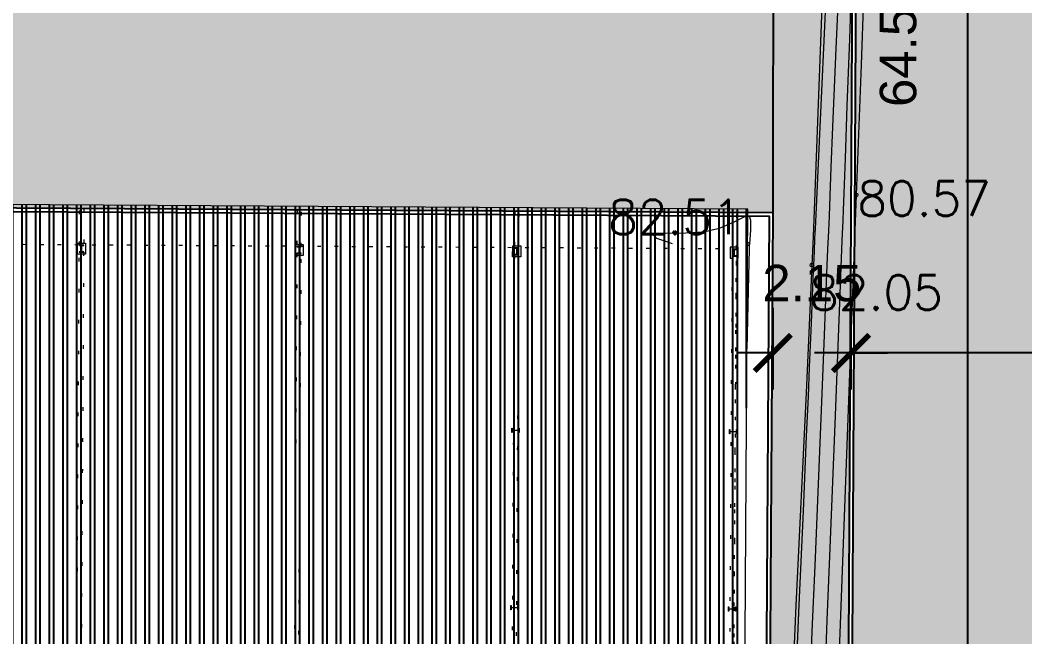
# Model space of a CAD drawing. Header units: inches. Extents: x 1286 to 7442, y -84 to 3420.
# Drawn here: x 1996.45 to 2024.01, y 108.37 to 125.29 of the extents above; entities that cross this region are included whole.
import ezdxf

# ---------------------------------------------------------------- set-up
doc = ezdxf.new("R2010")
doc.units = ezdxf.units.IN
doc.header["$LTSCALE"] = 3
doc.header["$MEASUREMENT"] = 0
doc.linetypes.add('DASHED', pattern=[0.75, 0.5, -0.25])
doc.linetypes.add('DOT', pattern=[0.25, 0, -0.25])
for name, color, linetype, lineweight in [('ARQ_AÇO', 4, 'Continuous', 5), ('ARQ_PROJEÇÃO', 8, 'DASHED', 5), ('ARQ_TOPOGRAFIA', 8, 'Continuous', 5), ('ARQ_VISTA', 2, 'Continuous', 5)]:
    doc.layers.add(name, color=color, linetype=linetype, lineweight=lineweight)
for name, color, linetype in [('ARQ_COTAS', 133, 'Continuous'), ('ARQ_HATCH', 8, 'Continuous'), ('ARQ_RUA', 250, 'Continuous')]:
    doc.layers.add(name, color=color, linetype=linetype)
doc.styles.add('1-500', font='arial.ttf', dxfattribs={"height": 1})
doc.styles.add('ROMAN', font='romans__.ttf', dxfattribs={"height": 0.75})
doc.dimstyles.new('1 - 500', dxfattribs={"dimscale": 2, "dimtxt": 1, "dimasz": 0.5, "dimexe": 0.5, "dimexo": 0.5, "dimgap": 0.7, "dimtad": 1, "dimzin": 4, "dimdsep": 46, "dimtxsty": '1-500', "dimblk": 'ARCHTICK', "dimcen": 0.1, "dimdle": 0.5, "dimclrd": 256, "dimclre": 256, "dimclrt": 256, "dimazin": 0, "dimtfac": 1, "dimtix": 1, "dimtofl": 0, "dimtmove": 2, "dimatfit": 3, "dimldrblk": 'OPEN90', "dimfxl": 1, "dimfxlon": 1, "dimtolj": 1, "dimtzin": 0, "dimlwd": -1, "dimlwe": -1, "dimarcsym": 0})
pattern_1 = [(315, (0, 0), (0.4182581518689039, -0.1120719340210068), [0.25, -0.5]), (75.00000000000006, (0, 0), (-0.1120719340210065, 0.4182581518689039), [0.25, -0.5]), (14.99999999999995, (0, 0), (0.3061862178478974, 0.3061862178478972), [-0.5, 0.25])]

# ---------------------------------------------------------------- blocks, each defined once
blk = doc.blocks.new('_ArchTick')
at = {"color": 0, "linetype": 'ByBlock', "const_width": 0.15}
blk.add_lwpolyline([(-0.5, -0.5), (0.5, 0.5)], dxfattribs=at)
blk = doc.blocks.new('*D30')
at = {"layer": 'ARQ_COTAS', "transparency": 16777216}
for p, q in [((2022.451896689829, 91.41031746797297), (2022.451896689829, 157.9053925044674)), ((2020.551983432845, 156.9053925044674), (2023.451896689829, 156.9053925044674)), ((2020.451896689829, 92.41031746797297), (2023.451896689829, 92.41031746797297))]:
    blk.add_line(p, q, dxfattribs=at)
at = {"layer": 'Defpoints', "color": 0, "transparency": 16777216}
for p in [(2019.551983432845, 156.9053925044674), (2022.451896689829, 156.9053925044674), (2015.224605895426, 92.41031746797296)]:
    blk.add_point(p, dxfattribs=at)
at = {"layer": 'ARQ_COTAS', "transparency": 16777216}
for p, rotation in [((2022.451896689829, 156.9053925044674), 90), ((2022.451896689829, 92.41031746797297), 270)]:
    blk.add_blockref('_ArchTick', p, dxfattribs=dict(at, rotation=rotation))
at = {"layer": 'ARQ_COTAS', "transparency": 16777216, "insert": (2020.541323702107, 124.6578549862196), "char_height": 1, "attachment_point": 5, "rotation": 90, "style": '1-500'}
blk.add_mtext('\\A1;64.50', dxfattribs=at)
blk = doc.blocks.new('_Open90')
at = {"color": 0, "linetype": 'ByBlock', "lineweight": -2}
for p, q in [((-0.5, 0.5), (0, 0)), ((0, 0), (-1, 0)), ((0, 0), (-0.5, -0.5))]:
    blk.add_line(p, q, dxfattribs=at)
blk = doc.blocks.new('*D33')
at = {"layer": 'ARQ_COTAS', "transparency": 16777216}
for p, q in [((2019.24357175476, 117.3870295444162), (2019.24357175476, 115.1603023341172)), ((2056.49131819111, 117.2278345703152), (2056.49131819111, 115.1603023341172)), ((2057.49131819111, 116.1603023341172), (2018.24357175476, 116.1603023341172))]:
    blk.add_line(p, q, dxfattribs=at)
at = {"layer": 'Defpoints', "color": 0, "transparency": 16777216}
for p in [(2019.24357175476, 118.3870295444162), (2056.49131819111, 118.2278345703152), (2019.24357175476, 116.1603023341172)]:
    blk.add_point(p, dxfattribs=at)
at = {"layer": 'ARQ_COTAS', "transparency": 16777216, "rotation": 180}
blk.add_blockref('_ArchTick', (2019.24357175476, 116.1603023341172), dxfattribs=at)
at = {"layer": 'ARQ_COTAS', "transparency": 16777216}
blk.add_blockref('_ArchTick', (2056.49131819111, 116.1603023341172), dxfattribs=at)
at = {"layer": 'ARQ_COTAS', "transparency": 16777216, "insert": (2037.867444972935, 118.0712163859589), "char_height": 1, "attachment_point": 5, "style": '1-500'}
blk.add_mtext('\\A1;37.25', dxfattribs=at)
blk = doc.blocks.new('*D59')
at = {"layer": 'ARQ_COTAS', "transparency": 16777216}
for p, q in [((2017.098376219644, 117.4002319303006), (2017.098376219644, 115.1603023341172)), ((2019.24357175476, 117.3870295444162), (2019.24357175476, 115.1603023341172)), ((2017.098376219644, 116.1603023341172), (2016.098376219644, 116.1603023341172)), ((2019.24357175476, 116.1603023341172), (2020.24357175476, 116.1603023341172))]:
    blk.add_line(p, q, dxfattribs=at)
at = {"layer": 'Defpoints', "color": 0, "transparency": 16777216}
for p in [(2017.098376219644, 118.4002319303006), (2019.24357175476, 118.3870295444162), (2017.098376219644, 116.1603023341172)]:
    blk.add_point(p, dxfattribs=at)
at = {"layer": 'ARQ_COTAS', "transparency": 16777216}
blk.add_blockref('_ArchTick', (2017.098376219644, 116.1603023341172), dxfattribs=at)
at = {"layer": 'ARQ_COTAS', "transparency": 16777216, "rotation": 180}
blk.add_blockref('_ArchTick', (2019.24357175476, 116.1603023341172), dxfattribs=at)
at = {"layer": 'ARQ_COTAS', "transparency": 16777216, "insert": (2018.170973987202, 118.0708753218389), "char_height": 1, "attachment_point": 5, "style": '1-500'}
blk.add_mtext('\\A1;2.15', dxfattribs=at)

msp = doc.modelspace()

# ---------------------------------------------------------------- hatches: boundary and pattern name
at = {"layer": 'ARQ_HATCH', "transparency": 33554534}
h = msp.add_hatch(color=124, dxfattribs=at)
h.dxf.hatch_style = 1
h.paths.add_polyline_path([(2009.916769012993, 199.5660752053397), (2002.204161046221, 209.6654396396119), (1990.772990741956, 216.7212138794859), (1944.861345405688, 233.3804461480986), (1920.697147466117, 239.9251870099063), (1908.644088013264, 241.3530575028518), (1862.514137062838, 242.8665091686387), (1829.908059321895, 92.41031746228452), (1845.859266166613, 92.4103174627742), (1862.274952421846, 148.8347780011253, -0.3304672453458242), (1864.17332382822, 150.275957113589), (1955.428061248755, 151.2801549320831), (1955.437126266597, 152.8541098042352), (2017.25815156004, 152.8541098042352), (2016.955936168993, 95.25579702653317), (1955.137106901683, 95.63625467039486), (1955.142495017375, 96.51174504202874), (1865.997768092427, 97.06199064169073, -0.412406856053489), (1865.003940472295, 98.06197159237263), (1865.003940472295, 92.51031746336184), (2015.224605895422, 92.51031746797292, 0.4126297152385935), (2019.124548809588, 96.38921615742464), (2019.451798285091, 156.871444039835), (2028.982420022144, 160.1009644051054), (2029.766747941721, 160.5423595960303), (2017.94363848224, 181.5511857816089)])
at = {"layer": 'ARQ_HATCH'}
h = msp.add_hatch(dxfattribs=at)
h.set_pattern_fill('HONEY', color=8, scale=2, angle=315)
h.set_pattern_definition(pattern_1)
edge = h.paths.add_edge_path()
edge.add_line((2027.264263873145, 74.93027181012508), (2031.410676407761, 91.98383655521494))
edge.add_arc((2033.256888400558, 91.53494761833191), 1.900000000000196, 110.58273320129791, 166.3342500322517, ccw=False)
edge.add_line((2032.588925276076, 93.31366211603343), (2037.86227917266, 95.29397202513368))
edge.add_line((2037.86227917266, 95.29397202513368), (2043.072160634863, 105.9206885720141))
edge.add_arc((2044.77816516696, 105.0842983900613), 1.900000000000084, 116.9290907431349, 153.8830154237829, ccw=False)
edge.add_line((2043.917679025893, 106.7782770206919), (2053.022069696935, 111.4030118630496))
edge.add_line((2053.022069696935, 111.4030118630496), (2056.359390164587, 118.1862080381203))
edge.add_line((2056.359390164587, 118.1862080381203), (2053.503901311252, 119.7546874097703))
edge.add_line((2053.503901311252, 119.7546874097703), (2054.319026549484, 121.2517000310854))
edge.add_line((2054.319026549484, 121.2517000310854), (2043.547395978262, 126.33061456353))
edge.add_line((2043.547395978262, 126.33061456353), (2037.444955897168, 128.0662651690322))
edge.add_arc((2037.964737353313, 129.8937845910488), 1.900000000000024, 180.4111184818863, 254.12323478683828, ccw=False)
edge.add_line((2036.064786264756, 129.8801515028979), (2035.938087219433, 147.5373386653158))
edge.add_line((2035.938087219433, 147.5373386653158), (2028.886049742801, 160.0683086363287))
edge.add_line((2028.886049742801, 160.0683086363287), (2019.551983432844, 156.9053925044673))
edge.add_line((2019.551983432844, 156.9053925044673), (2019.224547345852, 96.38867509817993))
edge.add_arc((2015.224605895302, 96.41031746797296), 3.999999999999855, 270.00000000175544, 359.68999437549314, ccw=False)
edge.add_line((2015.224605895424, 92.41031746797293), (1829.908059321895, 92.41031746228455))
edge.add_line((1829.908059321895, 92.41031746228455), (1821.139023796369, 51.94682778435836))
edge.add_line((1821.139023796369, 51.94682778435836), (1820.715427310113, 49.99220096145027))
edge.add_line((1820.715427310113, 49.99220096145027), (1819.882381543604, 46.14822762181966))
edge.add_line((1819.882381543604, 46.14822762181966), (1820.586895520249, 45.27151838692734))
edge.add_line((1820.586895520249, 45.27151838692734), (1825.661573923055, 45.25360175867486))
edge.add_line((1825.661573923055, 45.25360175867486), (1825.661079643, 45.11360263122397))
edge.add_line((1825.661079643, 45.11360263122397), (1837.917567904201, 45.07032994939748))
edge.add_line((1837.917567904201, 45.07032994939748), (1837.918238712847, 45.2603287652306))
edge.add_line((1837.918238712847, 45.2603287652306), (1843.088203466844, 45.24207571957579))
edge.add_line((1843.088203466844, 45.24207571957579), (1847.116079432678, 49.56277483984577))
edge.add_arc((1847.481808680162, 49.22183185702399), 0.5000000000000102, 89.76917005364379, 137.0088045831847, ccw=False)
edge.add_line((1847.483823046, 49.72182779933785), (1868.081214267397, 49.63884576341572))
edge.add_arc((1868.079199901558, 49.13884982110188), 0.5000000000000427, 33.18397013226132, 89.76917005364379, ccw=False)
edge.add_line((1868.497658638882, 49.4125143696976), (1870.97321147254, 45.62716212635685))
edge.add_line((1870.97321147254, 45.62716212635685), (1900.946390571415, 45.50640725026851))
edge.add_line((1900.946390571415, 45.50640725026851), (1898.819867647587, 48.7384985865132))
edge.add_arc((1899.23756746294, 49.01332009996092), 0.4999999999999962, 89.76917005364379, 213.3425265700413, ccw=False)
edge.add_line((1899.239581828779, 49.51331604227477), (1901.823614057921, 49.50290558529223))
edge.add_arc((1901.821599692082, 49.00290964297859), 0.4999999999998438, 34.945122172554875, 89.76917005364368, ccw=False)
edge.add_line((1902.23145021172, 49.28930543825498), (1904.885958721593, 45.49053565846148))
edge.add_line((1904.885958721593, 45.49053565846148), (1942.564058627547, 45.33873947193155))
edge.add_line((1942.564058627547, 45.33873947193155), (1940.437535703718, 48.57083080817624))
edge.add_arc((1940.855235519072, 48.84565232162396), 0.4999999999999962, 89.76917005364379, 213.3425265700413, ccw=False)
edge.add_line((1940.857249884911, 49.3456482639378), (1943.257650033538, 49.33597761733893))
edge.add_arc((1943.255635667699, 48.8359816750252), 0.4999999999999291, 34.94512216524589, 89.76917005364379, ccw=False)
edge.add_line((1943.665486187374, 49.12237747024937), (1946.319994696487, 45.32360769051108))
edge.add_line((1946.319994696487, 45.32360769051108), (1986.561594563938, 45.161483766667))
edge.add_line((1986.561594563938, 45.161483766667), (1983.054542666225, 48.30180528033523))
edge.add_arc((1983.388083589192, 48.67429749865212), 0.4999999999999505, 89.76917005364379, 228.1577621708837, ccw=False)
edge.add_line((1983.390097955031, 49.17429344096593), (1987.305575118959, 49.158518906066))
edge.add_arc((1987.30356075312, 48.65852296375247), 0.4999999999997231, 48.46062740960389, 89.76917005364368, ccw=False)
edge.add_line((1987.635128033179, 49.03277306568157), (1990.328791761928, 46.64631878996843))
edge.add_line((1990.328791761928, 46.64631878996843), (2013.483794201778, 46.55301459553719))
edge.add_line((2013.483794201778, 46.55301459553719), (2013.545179060348, 51.58180582048205))
edge.add_line((2013.545179060348, 51.58180582048205), (2012.450108901382, 52.7951534511168))
edge.add_arc((2013.860599214518, 54.06814876789851), 1.899999999999849, 164.556019916617, 222.0668745643654, ccw=False)
edge.add_line((2012.029205782365, 54.57411131262442), (2016.29813887952, 70.02603778015782))
edge.add_arc((2018.129532311673, 69.52007523543185), 1.900000000000261, 110.32742488438049, 164.556019916619, ccw=False)
edge.add_line((2017.469501692134, 71.30174848866083), (2027.264263873145, 74.93027181012508))
h.paths.add_polyline_path([(1891.92789943967, 70.99772158402979), (1891.815981584132, 65.09878317160232), (1891.770455676794, 62.69921500383526), (1891.658537821256, 56.80027659140782), (1864.713386937372, 57.31149459255134), (1864.982748555785, 71.50893958517332)], flags=16)
h = msp.add_hatch(dxfattribs=at)
h.set_pattern_fill('HONEY', color=8, scale=2, angle=315)
h.set_pattern_definition(pattern_1)
h.paths.add_polyline_path([(2017.115575789262, 128.0987444016685), (1956.296584480829, 128.4490246105152, -0.414213562373114), (1955.302360358836, 129.4547673187901), (1955.35960773266, 139.3946024652425), (1955.119631566732, 139.3959845812513), (1955.136140884348, 142.2659370970302), (1955.376136903976, 142.2645548666763), (1955.428061248755, 151.2801549320831), (1864.17332382822, 150.275957113589, 0.3304672453458242), (1862.274952421846, 148.8347780011253), (1845.859266166613, 92.41031746277417), (1865.003940472295, 92.41031746336184), (1865.003940472295, 98.06505781169494), (1865.051795541848, 105.8180086938653), (1862.051852981048, 105.8365729462804), (1862.083716932743, 110.9864149030595), (1865.083583221917, 110.9678982360379), (1865.139381535928, 120.0077260302022, -0.4142135623731043), (1866.145534866479, 121.0015346010156), (1883.115211599549, 120.8967893146464), (1883.24779431913, 142.3763801357308, -0.4142135623766158), (1884.253947649692, 143.370188706544), (1920.313260731279, 143.1476126880475, -0.4142135623695364), (1921.30706930208, 142.1414593574971), (1921.17361131459, 120.5200672769625), (1944.12787236631, 120.5201697443758, -0.4160238889213131), (1945.127857780974, 119.5139973645173), (1945.06983741021, 110.1141764281063), (1946.283159558706, 110.1066872002371), (1946.263778285916, 106.9667470150958), (1945.050456137423, 106.9742362429639), (1944.986263386791, 96.57443435587398), (1955.142495017375, 96.51174504202876), (1955.204434734485, 106.5760474912306), (1954.964439279549, 106.5775245186413), (1954.982124849183, 109.4474700270347), (1955.222097520605, 109.4459931398429), (1955.283271072529, 119.3858048984497, -0.4142135623730729), (1956.289406415641, 120.3796316798061), (2017.108254620717, 120.0053283168272)])
h = msp.add_hatch(dxfattribs=at)
h.set_pattern_fill('ANSI32', color=2, angle=45)
h.set_pattern_definition([(90, (0, 0), (-0.3750000000000001, 0), []), (90, (0.1249999997902461, 0.1249999997902461), (-0.3750000000000001, 0), [])])
h.paths.add_polyline_path([(2016.333339507467, 107.8348668807411), (2016.40888330524, 120.1096344196648), (1955.990027525058, 120.4814760702927), (1955.914483727285, 108.206708531369)])
h.paths.add_polyline_path([(2016.255333997343, 95.16010691692372), (2016.330877795116, 107.4348744558474), (1955.912022014933, 107.8067161064753), (1955.83647821716, 95.53194856755158)])
h.paths.add_polyline_path([(1984.188192720686, 113.1772220167733), (1986.188192720686, 114.1772220167733), (1988.188192720686, 113.1772220167733)], flags=16)
h.paths.add_polyline_path([(1984.188192720686, 102.1163844788298), (1986.188192720686, 101.1163844788298), (1988.188192720686, 102.1163844788298)], flags=16)
h.paths.add_polyline_path([(1979.146663497838, 102.3816941965289), (1993.026336076282, 102.3816941965289), (1993.026336076282, 106.3461325776111), (1979.146663497838, 106.3461325776111)], flags=24)
h.paths.add_polyline_path([(1979.146663497838, 108.9388791021666), (1993.026336076282, 108.9388791021666), (1993.026336076282, 112.9033174832489), (1979.146663497838, 112.9033174832489)], flags=24)
h.paths.add_polyline_path([(1980.691581356032, 114.70878152273), (1991.671591696265, 114.6412061752764), (1991.684273880812, 116.7018765634136), (1980.704263540579, 116.7694519108673)], flags=24)

# ---------------------------------------------------------------- linework, layer by layer
at = {"layer": 'ARQ_AÇO', "color": 8, "linetype": 'Continuous'}
for p, q in [((1998.072460725524, 119.1224632196949), (1998.072399182715, 119.1124634090722)), ((1998.072399182715, 119.1124634090722), (1998.129898093793, 119.1121095379218)), ((1998.192458452992, 119.1217247059895), (1998.072460725524, 119.1224632196949)), ((1998.129898093793, 119.1121095379218), (1998.128790323236, 118.9321129467203)), ((1998.133790228547, 118.9320821753159), (1998.134897999104, 119.1120787665174)), ((1998.134897999104, 119.1120787665174), (1998.192396910183, 119.1117248953669)), ((1998.192396910183, 119.1117248953669), (1998.192458452992, 119.1217247059895)), ((1998.071291412157, 118.9324668178708), (1998.071229869348, 118.9224670072482)), ((1998.071229869348, 118.9224670072482), (1998.191227596816, 118.9217284935429)), ((1998.128790323236, 118.9321129467203), (1998.071291412157, 118.9324668178708)), ((1998.191289139625, 118.9317283041654), (1998.133790228547, 118.9320821753159)), ((1998.191227596816, 118.9217284935429), (1998.191289139625, 118.9317283041654)), ((2004.041178353695, 118.8957257610311), (2004.041116810886, 118.8857259504086)), ((2004.041116810886, 118.8857259504086), (2004.161114538354, 118.8849874367033)), ((2004.098677264773, 118.8953718898807), (2004.041178353695, 118.8957257610311)), ((2004.042347667061, 119.0857221628552), (2004.042286124253, 119.0757223522327)), ((2004.042286124253, 119.0757223522327), (2004.099785035331, 119.0753684810822)), ((2004.162345394529, 119.0849836491499), (2004.042347667061, 119.0857221628552)), ((2004.099785035331, 119.0753684810822), (2004.098677264773, 118.8953718898807)), ((2004.103677170084, 118.8953411184763), (2004.104784940642, 119.0753377096778)), ((2004.161176081163, 118.8949872473258), (2004.103677170084, 118.8953411184763)), ((2004.104784940642, 119.0753377096778), (2004.162283851721, 119.0749838385274)), ((2004.161114538354, 118.8849874367033), (2004.161176081163, 118.8949872473258)), ((2004.162283851721, 119.0749838385274), (2004.162345394529, 119.0849836491499)), ((2010.011065295232, 118.8589847041916), (2010.011003752423, 118.848984893569)), ((2010.011003752423, 118.848984893569), (2010.131001479891, 118.8482463798637)), ((2010.068564206311, 118.8586308330411), (2010.011065295232, 118.8589847041916)), ((2010.012234608599, 119.0489811060156), (2010.01217306579, 119.0389812953931)), ((2010.01217306579, 119.0389812953931), (2010.069671976868, 119.0386274242426)), ((2010.132232336067, 119.0482425923103), (2010.012234608599, 119.0489811060156)), ((2010.069671976868, 119.0386274242426), (2010.068564206311, 118.8586308330411)), ((2010.073564111622, 118.8586000616367), (2010.074671882179, 119.0385966528382)), ((2010.1310630227, 118.8582461904862), (2010.073564111622, 118.8586000616367)), ((2010.074671882179, 119.0385966528382), (2010.132170793258, 119.0382427816878)), ((2010.131001479891, 118.8482463798637), (2010.1310630227, 118.8582461904862)), ((2010.132170793258, 119.0382427816878), (2010.132232336067, 119.0482425923103)), ((2015.98095223677, 118.822243647352), (2015.980890693961, 118.8122438367294)), ((2016.038451147848, 118.8218897762015), (2015.98095223677, 118.822243647352)), ((2015.982121550137, 119.0122400491761), (2015.982060007328, 119.0022402385534)), ((2015.982060007328, 119.0022402385534), (2016.039558918405, 119.001886367403)), ((2016.102119277605, 119.0115015354707), (2015.982121550137, 119.0122400491761)), ((2016.039558918405, 119.001886367403), (2016.038451147848, 118.8218897762015)), ((2016.04345105316, 118.8218590047971), (2016.044558823717, 119.0018555959986)), ((2016.100949964238, 118.8215051336466), (2016.04345105316, 118.8218590047971)), ((2016.044558823717, 119.0018555959986), (2016.102057734796, 119.0015017248481)), ((2016.100888421429, 118.8115053230241), (2016.100949964238, 118.8215051336466)), ((2016.102057734796, 119.0015017248481), (2016.102119277605, 119.0115015354707)), ((2015.980890693961, 118.8122438367294), (2016.100888421429, 118.8115053230241)), ((2009.941033162062, 113.979323291724), (2009.941771675767, 114.099321019192)), ((2009.951032972684, 113.9792617489152), (2009.941033162062, 113.979323291724)), ((2009.941771675767, 114.099321019192), (2009.95177148639, 114.0992594763832)), ((2009.951386843835, 114.0367606599941), (2009.951032972684, 113.9792617489152)), ((2010.131383435036, 114.0356528894356), (2009.951386843835, 114.0367606599941)), ((2009.95177148639, 114.0992594763832), (2009.951417615239, 114.0417605653054)), ((2009.951417615239, 114.0417605653054), (2010.131414206441, 114.0406527947469)), ((2010.131029563886, 113.9781539783573), (2010.131383435036, 114.0356528894356)), ((2010.141029374508, 113.9780924355485), (2010.131029563886, 113.9781539783573)), ((2010.131414206441, 114.0406527947469), (2010.131768077591, 114.0981517058253)), ((2010.131768077591, 114.0981517058253), (2010.141767888214, 114.0980901630165)), ((2010.141767888214, 114.0980901630165), (2010.141029374508, 113.9780924355485)), ((2015.910920103597, 113.9425822348844), (2015.911658617303, 114.0625799623524)), ((2015.92091991422, 113.9425206920757), (2015.910920103597, 113.9425822348844)), ((2015.911658617303, 114.0625799623524), (2015.921658427925, 114.0625184195437)), ((2015.92127378537, 114.0000196031544), (2015.92091991422, 113.9425206920757)), ((2016.101270376572, 113.998911832596), (2015.92127378537, 114.0000196031544)), ((2015.921658427925, 114.0625184195437), (2015.921304556775, 114.0050195084658)), ((2015.921304556775, 114.0050195084658), (2016.101301147977, 114.0039117379073)), ((2016.100916505422, 113.9414129215177), (2016.101270376572, 113.998911832596)), ((2016.110916316044, 113.9413513787089), (2016.100916505422, 113.9414129215177)), ((2016.101301147977, 114.0039117379073), (2016.101655019127, 114.0614106489857)), ((2016.101655019127, 114.0614106489857), (2016.111654829749, 114.0613491061769)), ((2016.111654829749, 114.0613491061769), (2016.110916316044, 113.9413513787089)), ((2009.911061814188, 109.109415518644), (2009.911800327893, 109.229413246112)), ((2009.911800327893, 109.229413246112), (2009.921800138515, 109.2293517033032)), ((2009.921800138515, 109.2293517033032), (2009.921446267365, 109.1718527922253)), ((2009.921446267365, 109.1718527922253), (2010.101442858567, 109.1707450216668)), ((2010.101442858567, 109.1707450216668), (2010.101796729717, 109.2282439327452)), ((2010.101796729717, 109.2282439327452), (2010.11179654034, 109.2281823899364)), ((2010.11179654034, 109.2281823899364), (2010.111058026634, 109.1081846624684)), ((2015.880948755723, 109.0726744618044), (2015.881687269429, 109.1926721892723)), ((2015.881687269429, 109.1926721892723), (2015.891687080051, 109.1926106464636)), ((2015.891687080051, 109.1926106464636), (2015.891333208901, 109.1351117353857)), ((2016.071329800102, 109.1340039648272), (2016.071683671253, 109.1915028759056)), ((2016.071683671253, 109.1915028759056), (2016.081683481875, 109.1914413330968)), ((2016.081683481875, 109.1914413330968), (2016.08094496817, 109.0714436056288)), ((2009.92106162481, 109.1093539758352), (2009.911061814188, 109.109415518644)), ((2009.921415495961, 109.166852886914), (2009.92106162481, 109.1093539758352)), ((2010.101412087162, 109.1657451163555), (2009.921415495961, 109.166852886914)), ((2010.101058216012, 109.1082462052772), (2010.101412087162, 109.1657451163555)), ((2010.111058026634, 109.1081846624684), (2010.101058216012, 109.1082462052772)), ((2015.890948566346, 109.0726129189956), (2015.880948755723, 109.0726744618044)), ((2015.891302437496, 109.1301118300744), (2015.890948566346, 109.0726129189956)), ((2016.071299028698, 109.129004059516), (2015.891302437496, 109.1301118300744)), ((2015.891333208901, 109.1351117353857), (2016.071329800102, 109.1340039648272)), ((2016.070945157547, 109.0715051484376), (2016.071299028698, 109.129004059516)), ((2016.08094496817, 109.0714436056288), (2016.070945157547, 109.0715051484376))]:
    msp.add_line(p, q, dxfattribs=at)
at = {"layer": 'ARQ_PROJEÇÃO', "color": 8, "linetype": 'DOT'}
for p, q in [((2015.988275831016, 120.0122211114102), (2015.982121550138, 119.012240049176)), ((2016.108273558482, 120.0114825977049), (2015.988275831016, 120.0122211114102)), ((2016.102119277605, 119.0115015354707), (2016.108273558482, 120.0114825977049))]:
    msp.add_line(p, q, dxfattribs=at)
at = {"layer": 'ARQ_PROJEÇÃO', "color": 8, "linetype": 'Continuous'}
for p, q in [((1998.020923102195, 118.8727756681802), (1998.022769386458, 119.1727699868501)), ((1998.022769386458, 119.1727699868501), (1998.242765220148, 119.1714160450571)), ((1998.242765220148, 119.1714160450571), (1998.240918935884, 118.8714217263871)), ((2003.990810043732, 118.8360346113406), (2003.992656327995, 119.1360289300105)), ((2003.992656327995, 119.1360289300105), (2004.212652161685, 119.1346749882175)), ((2004.212652161685, 119.1346749882175), (2004.210805877422, 118.8346806695475)), ((2009.960696985269, 118.799293554501), (2009.962543269533, 119.099287873171)), ((2009.962543269533, 119.099287873171), (2010.182539103223, 119.0979339313778)), ((2010.182539103223, 119.0979339313778), (2010.180692818959, 118.7979396127079)), ((1998.240918935884, 118.8714217263871), (1998.020923102195, 118.8727756681802)), ((2004.210805877422, 118.8346806695475), (2003.990810043732, 118.8360346113406)), ((2015.932430211069, 119.0625468163313), (2015.930583926806, 118.7625524976614)), ((2016.152426044762, 119.0611928745383), (2015.932430211069, 119.0625468163313)), ((2015.982121550138, 119.012240049176), (2016.102119277605, 119.0115015354707)), ((2016.150579760498, 118.7611985558683), (2016.152426044762, 119.0611928745383)), ((2010.180692818959, 118.7979396127079), (2009.960696985269, 118.799293554501)), ((2015.930583926806, 118.7625524976614), (2015.980582979917, 118.7622447836175)), ((2016.100888421431, 118.8115053230241), (2015.980890693961, 118.8122438367294)), ((2016.100580707385, 118.7615062699122), (2016.150579760498, 118.7611985558683))]:
    msp.add_line(p, q, dxfattribs=at)
at = {"layer": 'ARQ_PROJEÇÃO', "linetype": 'DOT'}
for p, q in [((2015.980890693961, 118.8122438367294), (2015.843342516345, 96.46266709579692)), ((2015.963340243815, 96.46192858209156), (2016.100888421431, 118.8115053230241))]:
    msp.add_line(p, q, dxfattribs=at)
for points in [[(1998.192458452992, 119.1217247059895), (1998.072460725526, 119.1224632196948), (1998.078615006403, 120.1224442819289), (1998.19861273387, 120.1217057682236)], [(2004.042347667063, 119.0857221628552), (2004.162345394529, 119.0849836491499), (2004.168499675407, 120.084964711384), (2004.048501947941, 120.0857032250893)], [(2010.012234608601, 119.0489811060156), (2010.132232336067, 119.0482425923103), (2010.138386616945, 120.0482236545444), (2010.018388889479, 120.0489621682498)], [(1998.071229869348, 118.9224670072482), (1998.191227596818, 118.9217284935428), (1998.053679419203, 96.57215175261035), (1997.933681691733, 96.57289026631571)], [(2004.161114538356, 118.8849874367032), (2004.041116810886, 118.8857259504086), (2003.90356863327, 96.5361492094761), (2004.02356636074, 96.53541069577079)], [(2010.131001479893, 118.8482463798637), (2010.011003752423, 118.848984893569), (2009.873455574808, 96.49940815263653), (2009.993453302278, 96.49866963893118)]]:
    msp.add_lwpolyline(points, close=True, dxfattribs=at)
at = {"layer": 'ARQ_PROJEÇÃO', "color": 4, "linetype": 'DOT', "ltscale": 0.5}
msp.add_lwpolyline([(2016.102119277605, 119.0115015354707), (1956.283252134763, 119.379650617572), (1956.143242244796, 96.63008145174626), (2015.962109387638, 96.26193236964491)], close=True, dxfattribs=at)
at = {"layer": 'ARQ_RUA'}
for points in [[(1865.003940472295, 92.51031746336186), (2015.224605895422, 92.51031746797292, 0.4126297152386094), (2019.124548809588, 96.38921615742494), (2019.451798285091, 156.871444039835), (2028.982420022144, 160.1009644051055), (2036.037899357385, 147.5638784956816), (2036.16478369047, 129.8808690338533, 0.3331991472201927), (2037.472312815912, 128.1624504017699), (2043.582633305223, 126.4245584575392), (2054.45753002885, 121.2969530645334), (2053.639370916716, 119.7943686030765), (2056.49131819111, 118.2278345703152), (2053.097080742575, 111.3289530570344), (2043.96296777016, 106.6891202506587, 0.1626539747151299), (2043.161950347079, 105.8766680361217), (2037.934595343798, 95.21431030057974), (2032.624081229996, 93.22004556352283, 0.2481767017898104), (2031.507845460014, 91.96021082169474), (2027.348869095008, 74.85497295117057), (2017.504240145794, 71.20797621217501, 0.2411339360085609), (2016.394528007528, 69.99940817254061), (2012.125594910373, 54.54748170500726, 0.2563417893826362), (2012.524345233652, 52.86215320463185), (2013.570992263044, 51.70245883909164)], [(1829.908059321895, 92.41031746228455), (2015.224605895425, 92.41031746797293, 0.412629715238596), (2019.224547345852, 96.38867509818012), (2019.551983432844, 156.9053925044673)], [(1955.204434734485, 106.5760474912306), (1955.137106901683, 95.63625467038977), (2016.955936168993, 95.25579702653316), (2017.108254620717, 120.0053283168272), (1956.289406415641, 120.3796316798061, 0.4142135623730694), (1955.283271072529, 119.3858048984497), (1955.222097520605, 109.4459931398429)], [(1955.304432840709, 106.5754320631429), (1955.237720435994, 95.73563734852542), (2016.856553490858, 95.35641056084434), (2017.007641086406, 119.9059456386915), (1956.288790987553, 120.2796335735827, 0.4142135623730783), (1955.383269178753, 119.385189470362), (1955.322095626828, 109.4453777117551)]]:
    msp.add_lwpolyline(points, format="xyb", dxfattribs=at)
msp.add_lwpolyline([(2017.108254620717, 120.0053283168272), (2017.115575789262, 128.0987444016685)], dxfattribs=at)
at = {"layer": 'ARQ_TOPOGRAFIA', "linetype": 'Continuous', "ltscale": 0.4000000059604645}
for p, q in [((2018.811058651296, 135.1166706684776, 82.258), (2018.203249942995, 119.3436586320199, 82.06163169818558)), ((2019.745817678679, 130.0145126212187, 80.53850573977509), (2019.519017163333, 124.0662099107899, 80.5563146527207)), ((2019.519017163333, 124.0662099107899, 80.5563146527207), (2019.38445865129, 120.4971706684478, 80.567)), ((2019.38445865129, 120.4971706684478, 80.567), (2018.888647684467, 107.1573973860391, 80.54009062627208)), ((2018.203249942995, 119.3436586320199, 82.06163169818558), (2018.171758651286, 118.5700706694074, 82.052)), ((2018.171758651286, 118.5700706694074, 82.052), (2018.014721658274, 115.0688972811945, 82.06965422883256)), ((2018.014721658274, 115.0688972811945, 82.06965422883256), (2017.733681944101, 109.2344984844126, 82.0990780241268)), ((2017.733681944101, 109.2344984844126, 82.0990780241268), (2017.486602266687, 104.1051117837228, 82.12494633199721))]:
    msp.add_line(p, q, dxfattribs=at)
at = {"layer": 'ARQ_TOPOGRAFIA', "ltscale": 0.4000000059604645}
for p, q in [((2018.834227184376, 124.514771888385), (2018.997657007352, 128.0739414918967)), ((2018.608807571483, 127.0742586891897), (2018.378377872188, 122.1652989335157)), ((2019.207510618919, 124.771534243951), (2019.290076496593, 126.8642448413916)), ((2019.140859355877, 122.9402368835904), (2019.207510618919, 124.771534243951)), ((2018.741454095511, 122.3643444184013), (2018.834227184376, 124.514771888385)), ((2019.089381887072, 121.499389989654), (2019.140859355877, 122.9402368835904)), ((2018.378377872188, 122.1652989335157), (2018.275397572073, 119.9571545947142)), ((2018.699180426065, 121.2464921422102), (2018.741454095511, 122.3643444184013)), ((2019.054918282014, 120.5435073528238), (2019.089381887072, 121.499389989654)), ((2018.671566159657, 120.4765283375777), (2018.699180426065, 121.2464921422102)), ((2018.650664872275, 119.916821200753), (2018.671566159657, 120.4765283375777)), ((2019.037293219579, 120.0804544783928), (2019.054918282014, 120.5435073528238)), ((2019.38445865129, 120.4971706684478), (2019.38445865129, 120.4971706684478)), ((2018.275397572073, 119.9571545947142), (2018.257501496282, 119.5527473989673)), ((2019.02568892566, 119.8060271780737), (2019.037293219579, 120.0804544783928)), ((2016.009022538132, 119.7446784306117), (2015.62359061906, 119.5776714145936)), ((2016.305442087516, 119.890775341893), (2016.009022538132, 119.7446784306117)), ((2016.456080286433, 119.9184969238736), (2016.305442087516, 119.890775341893)), ((2016.499847029791, 119.7945241093435), (2016.456080286433, 119.9184969238736)), ((2016.494098182146, 119.5337199050732), (2016.499847029791, 119.7945241093435)), ((2018.633848280577, 119.5144359454312), (2018.650664872275, 119.916821200753)), ((2019.002781980107, 119.2429515164145), (2019.02568892566, 119.8060271780737)), ((2014.153959117091, 119.4391443397649), (2013.809994942672, 119.4077116068252)), ((2013.809994942672, 119.4077116068252), (2013.911261091667, 119.3137561086364)), ((2014.714040792245, 119.4447426333822), (2014.153959117091, 119.4391443397649)), ((2015.205534570287, 119.479482122118), (2014.714040792245, 119.4447426333822)), ((2015.62359061906, 119.5776714145936), (2015.205534570287, 119.479482122118)), ((2016.474294610573, 119.2795294508137), (2016.494098182146, 119.5337199050732)), ((2018.253750432272, 119.4536666855015), (2018.246411462507, 119.2901350486823)), ((2018.257501496282, 119.5527473989673), (2018.253750432272, 119.4536666855015)), ((2018.611867071584, 119.0081709552355), (2018.633848280577, 119.5144359454312)), ((2013.911261091667, 119.3137561086364), (2014.184644520097, 119.2144057586588)), ((2014.184644520097, 119.2144057586588), (2014.335679340922, 119.1642810128428)), ((2016.416158651282, 119.1529706682809), (2016.416158651282, 119.1529706682809)), ((2016.460583799333, 119.0866969976373), (2016.461763147428, 119.1252145398207)), ((2016.461763147428, 119.1252145398207), (2016.464084855386, 119.1615261774309)), ((2016.464084855386, 119.1615261774309), (2016.474294610573, 119.2795294508137)), ((2018.246411462507, 119.2901350486823), (2018.230403341575, 118.9484174106069)), ((2018.935868831166, 117.5337442889609), (2019.002781980107, 119.2429515164145)), ((2016.45191329961, 118.7789667848297), (2016.454357496452, 118.8645962927289)), ((2016.454357496452, 118.8645962927289), (2016.456843320473, 118.9517371825673)), ((2016.456843320473, 118.9517371825673), (2016.458995760349, 119.0285369831868)), ((2016.458995760349, 119.0285369831868), (2016.460583799333, 119.0866969976373)), ((2018.230403341575, 118.9484174106069), (2018.198045217479, 118.2103147305347)), ((2018.574786789763, 118.1124637894131), (2018.611867071584, 119.0081709552355)), ((2016.440077183117, 118.2741544864871), (2016.448131005851, 118.6326044950433)), ((2016.448131005851, 118.6326044950433), (2016.450074992859, 118.7136201862045)), ((2016.450074992859, 118.7136201862045), (2016.45191329961, 118.7789667848297)), ((2018.171758651286, 118.5700706694074), (2018.171758651286, 118.5700706694074)), ((2016.422051714519, 117.472679658214), (2016.440077183117, 118.2741544864871)), ((2018.198045217479, 118.2103147305347), (2018.146791599418, 116.9819760624118)), ((2018.51655343948, 116.6525755360522), (2018.574786789763, 118.1124637894131)), ((2016.395058651269, 116.2734706684746), (2016.422051714519, 117.472679658214)), ((2018.807150458062, 114.2184928118982), (2018.935868831166, 117.5337442889609)), ((2018.146791599418, 116.9819760624118), (2018.097238047794, 115.7714067812808)), ((2018.43575886598, 114.5927162416078), (2018.51655343948, 116.6525755360522)), ((2018.097238047794, 115.7714067812808), (2018.064367273899, 114.9669396731801)), ((2018.064367273899, 114.9669396731801), (2018.017569541338, 113.876360830272)), ((2018.345697818284, 112.3420682795145), (2018.43575886598, 114.5927162416078)), ((2018.67382609523, 110.807775728757), (2018.807150458062, 114.2184928118982)), ((2018.017569541338, 113.876360830272), (2017.927281297732, 111.8194257210739)), ((2018.260384372192, 110.3184718325533), (2018.345697818284, 112.3420682795145)), ((2017.927281297732, 111.8194257210739), (2017.813716174733, 109.2443140040882)), ((2018.593487446651, 108.8175179440327), (2018.67382609523, 110.807775728757)), ((2018.182007006999, 108.5294260218539), (2018.260384372192, 110.3184718325533)), ((2017.813716174733, 109.2443140040882), (2017.707619270153, 106.8393263354697)), ((2018.550297839265, 107.8145380396195), (2018.593487446651, 108.8175179440327)), ((2018.111984334701, 106.9407044335999), (2018.182007006999, 108.5294260218539))]:
    msp.add_line(p, q, dxfattribs=at)
for centre in [(2019.38445865129, 120.4971706684478), (2016.416158651282, 119.1529706682809), (2018.171758651286, 118.5700706694074)]:
    msp.add_circle(centre, 0.05000000000000001, dxfattribs=at)
for p in [(2019.38445865129, 120.4971706684478), (2016.416158651282, 119.1529706682809), (2018.171758651286, 118.5700706694074)]:
    msp.add_point(p, dxfattribs=at)
at = {"layer": 'ARQ_VISTA'}
msp.add_lwpolyline([(2016.40888330524, 120.1096344196649), (1955.990027525058, 120.4814760702927), (1955.83647821716, 95.53194856755164), (2016.255333997343, 95.16010691692372)], close=True, dxfattribs=at)

# ---------------------------------------------------------------- texts
at = {"layer": 'ARQ_TOPOGRAFIA', "style": 'ROMAN'}
for s, p in [('80.57', (2019.418724344101, 119.9229054435887)), ('82.51', (2012.580905447063, 119.4160189315476)), ('82.05', (2018.098378314684, 117.3412315998025))]:
    msp.add_text(s, height=0.95, dxfattribs=at).set_placement(p)

# ---------------------------------------------------------------- dimensions: what is measured, and where the dimension line sits
at = {"layer": 'ARQ_COTAS'}
dim = msp.add_linear_dim(base=(2022.451896689829, 156.9053925044674), p1=(2015.224605895425, 92.41031746797293), p2=(2019.551983432844, 156.9053925044673), angle=90, dimstyle='1 - 500', dxfattribs=at)
dim.commit()
dim.dimension.update_dxf_attribs({"geometry": '*D30', "text_midpoint": (2020.541323702107, 124.6578549862196)})
for base, p1, p2, picture, middle in [((2017.098376219644, 116.1603023341172), (2019.24357175476, 118.3870295444162), (2017.098376219644, 118.4002319303006), '*D59', (2018.170973987202, 118.0708753218389)), ((2019.24357175476, 116.1603023341172), (2056.49131819111, 118.2278345703152), (2019.24357175476, 118.3870295444162), '*D33', (2037.867444972935, 118.0712163859589))]:
    dim = msp.add_linear_dim(base=base, p1=p1, p2=p2, dimstyle='1 - 500', dxfattribs=at)
    dim.commit()
    dim.dimension.update_dxf_attribs({"geometry": picture, "text_midpoint": middle})

doc.saveas('drawing.dxf')
